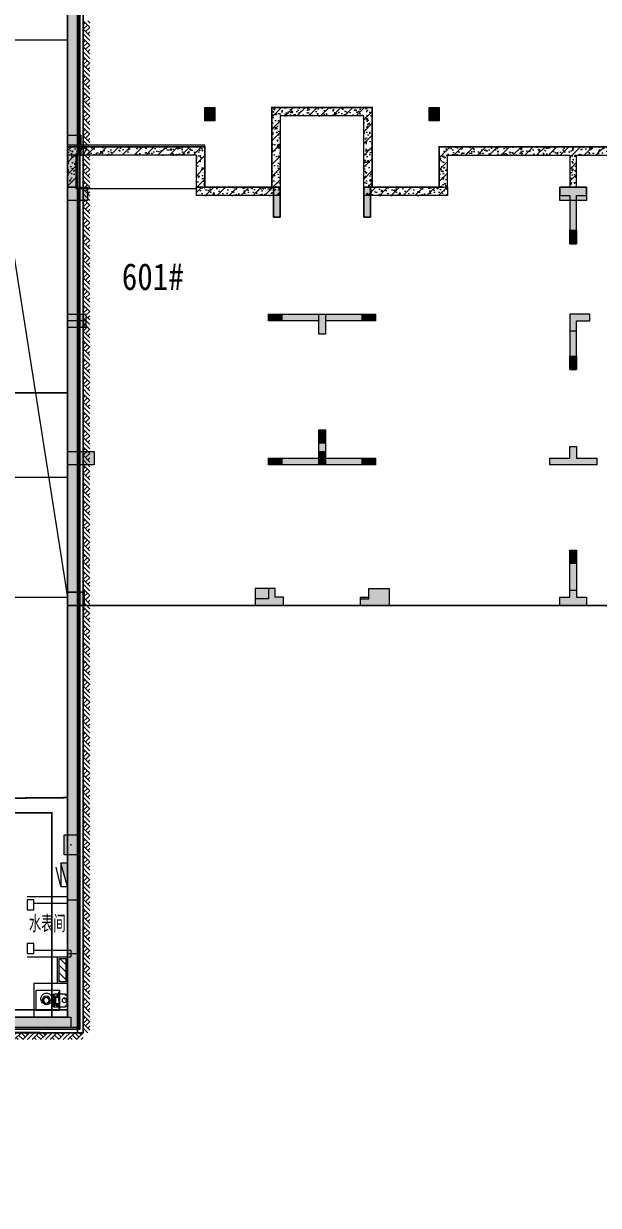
# Model space of a CAD drawing. Extents: x -264757 to 1033689, y 4049843 to 4347093.
# Drawn here: x -27691 to -10533, y 4071283 to 4106591 of the extents above; entities that cross this region are included whole.
import ezdxf

# ---------------------------------------------------------------- set-up
doc = ezdxf.new("R2010")
doc.units = 0
doc.header["$LTSCALE"] = 1000
doc.header["$MEASUREMENT"] = 0
doc.linetypes.add('DASH', pattern=[0.35, 0.25, -0.1])
doc.layers.add('无关图层', color=8, linetype='Continuous', lineweight=0)
doc.layers.add('车位归属楼栋范围线', color=7, linetype='Continuous', true_color=0x19e6c7)
doc.styles.add('AX-001DK-01-PB01-02$0$Standard', font='gbenor.shx', dxfattribs={"bigfont": 'gbcbig.shx'})
doc.styles.add('AX-01DK-PB01$1$AX-001DK-01-PB01-02$0$黑体', font='simhei.ttf')
pattern_1 = [(50, (-26382.83, 4089208.94), (358.63, -31.376), [37.5, -412.5]), (355, (-26382.83, 4089208.94), (-69.376, 376.096), [30, -330]), (100.4514, (-26352.94, 4089206.33), (289.255, 344.72), [31.87, -350.571]), (46.1842, (-26382.83, 4089308.94), (533.62, -82.76), [56.25, -618.75]), (96.6356, (-26338.36, 4089302.05), (467.331, 487.059), [47.805, -525.856]), (351.1842, (-26382.8, 4089308.94), (467.331, 487.06), [45, -495]), (21, (-26332.83, 4089283.94), (298.4535, -201.3094), [37.5, -412.5]), (326, (-26332.83, 4089283.94), (121.658, 362.575), [30, -330]), (71.4514, (-26307.96, 4089267.17), (420.111, 161.265), [31.87, -350.571]), (37.5, (-26382.83, 4089208.94), (6.0799, 166.4469), [0, -326, 0, -335, 0, -331.25]), (7.5, (-26382.83, 4089208.94), (131.5348, 197.2059), [0, -191, 0, -318.5, 0, -126.25]), (327.5, (-26494.33, 4089208.94), (266.9112, -11.2774), [0, -125, 0, -390, 0, -517.5]), (317.5, (-26544.33, 4089208.94), (291.593, 50.0525), [0, -162.5, 0, -259, 0, -367.5]), (45, (-26382.83, 4089208.94), (-176.7767, 176.7767), [])]
pattern_2 = [(50, (-765047.4, 3960926.72), (358.63009, -31.37607), [37.5, -412.5]), (355, (-765047.4, 3960926.72), (-69.37567, 376.09607), [30, -330]), (100.4514, (-765017.5, 3960924.1), (289.25469, 344.71977), [31.8701, -350.57106]), (46.1842, (-765047.4, 3961026.7), (533.62052, -82.7595), [56.25, -618.75]), (96.6356, (-765002.9, 3961019.8), (467.33135, 487.05894), [47.80514, -525.8565]), (351.1842, (-765047.4, 3961026.7), (467.33097, 487.0593), [45, -495]), (21, (-764997.4, 3961001.72), (298.45353, -201.30945), [37.5, -412.5]), (326, (-764997.4, 3961001.72), (121.65767, 362.57502), [30, -330]), (71.4514, (-764972.52, 3960984.94), (420.11131, 161.26525), [31.8701, -350.57106]), (37.5, (-765047.39, 3960926.72), (6.079928, 166.446927), [0, -326, 0, -335, 0, -331.25]), (7.5, (-765047.39, 3960926.72), (131.53477, 197.205856), [0, -191, 0, -318.5, 0, -126.25]), (327.5, (-765158.89, 3960926.72), (266.911218, -11.277436), [0, -125, 0, -390, 0, -517.5]), (317.5, (-765208.9, 3960926.72), (291.593085, 50.05249), [0, -162.5, 0, -259, 0, -367.5]), (45, (-765047.4, 3960926.72), (-176.776695, 176.776695), [])]

# ---------------------------------------------------------------- blocks, each defined once
blk = doc.blocks.new('AX-01DK-PB01$1$$LinePat$素土夯实')
at = {"layer": '无关图层'}
for p, q in [((0, -210), (210, 0)), ((120, -300), (420, 0)), ((420, 0), (608, -188)), ((495, -300), (795, 0)), ((615, 0), (705, -90)), ((210, -210), (300, -300)), ((315, -105), (502, -293)), ((705, -300), (795, -210))]:
    blk.add_line(p, q, dxfattribs=at)
blk = doc.blocks.new('SX-CK-PB001-WNC$1$20211103.13313888')
at = {"layer": '无关图层'}
h = blk.add_hatch(color=256, dxfattribs=at)
h.dxf.hatch_style = 1
h.paths.add_polyline_path([(0, 600), (400, 600), (400, 0), (0, 0)])
blk.add_lwpolyline([(0, 600), (400, 600), (400, 0), (0, 0)], close=True, dxfattribs=at)
blk.add_point((200, 300), dxfattribs=at)
blk = doc.blocks.new('PX-03CK-JSK$0$PX-CKB-P01-JSK$0$$0$水泵')
at = {"layer": '无关图层'}
for p, q in [((-24644, 231352, 0), (-25244, 231352, 0)), ((-25244, 231352, 0), (-25244, 230652, 0)), ((-24950, 231351, 0), (-25204, 231351, 0)), ((-25204, 231351, 0), (-25204, 231330, 0)), ((-24950, 231330, 0), (-25204, 231330, 0)), ((-25148, 231515, 0), (-25148, 231195, 0)), ((-25135, 231525, 0), (-25095, 231525, 0)), ((-25120, 231330, 0), (-25120, 231273, 0)), ((-25120, 231273, 0), (-25070, 231273, 0)), ((-25116, 231543, 0), (-25116, 231511, 0)), ((-25116, 231511, 0), (-25116, 231507, 0)), ((-25108, 231323, 0), (-25067, 231323, 0)), ((-25108, 231284, 0), (-25108, 231323, 0)), ((-25070, 231284, 0), (-25108, 231284, 0)), ((-25103, 231315, 0), (-25103, 231292, 0)), ((-24798, 231565, 0), (-25098, 231565, 0)), ((-25085, 231320, 0), (-25098, 231320, 0)), ((-25098, 231287, 0), (-25084, 231287, 0)), ((-25084, 231323, 0), (-25084, 231284, 0)), ((-25084, 231310, 0), (-25052, 231310, 0)), ((-25084, 231297, 0), (-25052, 231297, 0)), ((-25055, 231310, 0), (-25083, 231310, 0)), ((-25070, 231273, 0), (-25070, 231284, 0)), ((-25067, 231323, 0), (-25067, 231330, 0)), ((-25052, 231328, 0), (-25052, 231239, 0)), ((-24950, 231351, 0), (-24696, 231351, 0)), ((-24950, 231330, 0), (-24696, 231330, 0)), ((-24903, 231492, 0), (-24880, 231492, 0)), ((-24846, 231239, 0), (-24846, 231328, 0)), ((-24846, 231312, 0), (-24807, 231312, 0)), ((-24844, 231299, 0), (-24806, 231299, 0)), ((-24827, 231323, 0), (-24827, 231330, 0)), ((-24785, 231323, 0), (-24827, 231323, 0)), ((-24824, 231284, 0), (-24785, 231284, 0)), ((-24824, 231273, 0), (-24824, 231284, 0)), ((-24773, 231273, 0), (-24824, 231273, 0)), ((-24807, 231322, 0), (-24807, 231284, 0)), ((-24793, 231319, 0), (-24807, 231319, 0)), ((-24807, 231289, 0), (-24793, 231289, 0)), ((-24804, 231524, 0), (-24764, 231524, 0)), ((-24788, 231294, 0), (-24788, 231314, 0)), ((-24785, 231542, 0), (-24785, 231510, 0)), ((-24785, 231510, 0), (-24785, 231506, 0)), ((-24785, 231284, 0), (-24785, 231323, 0)), ((-24773, 231324, 0), (-24773, 231332, 0)), ((-24773, 231330, 0), (-24773, 231273, 0)), ((-24748, 231195, 0), (-24748, 231515, 0)), ((-24696, 231351, 0), (-24696, 231330, 0)), ((-24644, 230652, 0), (-24644, 231352, 0)), ((-25136, 231186, 0), (-25096, 231186, 0)), ((-25106, 231185, 0), (-25129, 231185, 0)), ((-25117, 231204, 0), (-25117, 231172, 0)), ((-25117, 231172, 0), (-25117, 231168, 0)), ((-25098, 231145, 0), (-24798, 231145, 0)), ((-25077, 231185, 0), (-25077, 231238, 0)), ((-25077, 231215, 0), (-24815, 231215, 0)), ((-25077, 231208, 0), (-24815, 231208, 0)), ((-25077, 231185, 0), (-24815, 231185, 0)), ((-25076, 231238, 0), (-24815, 231238, 0)), ((-24815, 231185, 0), (-24815, 231238, 0)), ((-24781, 231136, 0), (-24805, 231136, 0)), ((-24804, 231186, 0), (-24764, 231186, 0)), ((-24785, 231205, 0), (-24785, 231173, 0)), ((-24785, 231173, 0), (-24785, 231169, 0)), ((-25244, 230652, 0), (-24644, 230652, 0))]:
    blk.add_line(p, q, dxfattribs=at)
for centre, radius in [((-25117, 231525, 0), 8.75), ((-24944, 231492, 0), 65), ((-24891, 231492, 0), 7.88), ((-24785, 231524, 0), 8.75), ((-25117, 231186, 0), 8.75), ((-24945, 230955, 0), 122), ((-24945, 230955, 0), 80.5), ((-24785, 231186, 0), 8.75)]:
    blk.add_circle(centre, radius, dxfattribs=at)
for centre, radius, start, end in [((-25098, 231515, 0), 50, 90.0002, 180.0002), ((-25098, 231315, 0), 5.18, 90.0002, 180.0002), ((-25098, 231292, 0), 5.18, 180.0002, 270.0002), ((-24798, 231515, 0), 50, 0.0002, 90.0002), ((-24793, 231314, 0), 5.18, 0.0002, 90.0002), ((-24793, 231294, 0), 5.18, 270.0002, 0.0002), ((-25098, 231195, 0), 50, 180.0002, 270.0002), ((-24899, 230961, 0), 169, 185.2838, 71.5275), ((-25165, 231098, 0), 142, 319.6544, 36.6268), ((-24826, 231152, 0), 34.6, 117.9765, 237.6187), ((-24798, 231195, 0), 50, 270.0002, 0.0002)]:
    blk.add_arc(centre, radius, start, end, dxfattribs=at)
blk = doc.blocks.new('PX-03CK-XHS$1$$TWTSYS$00000508')
at = {"layer": '无关图层'}
for p, q in [((-0.5, 0.5), (0.324, 1.224)), ((-0.5, 0.5), (-0.5, -0.5)), ((-0.5, -0.5), (0.5, 0.5)), ((0.5, 0.5), (-0.5, 0.5)), ((0.5, -0.5), (0.5, 0.5)), ((-0.5, -0.5), (0.5, -0.5))]:
    blk.add_line(p, q, dxfattribs=at)
blk.add_solid([(0.5, -0.5), (0.5, 0.5), (-0.5, -0.5)], dxfattribs=at)

msp = doc.modelspace()

# ---------------------------------------------------------------- hatches: boundary and pattern name
at = {"layer": '无关图层'}
h = msp.add_hatch(dxfattribs=at)
h.set_pattern_fill('钢筋混凝土', color=256, scale=100)
h.set_pattern_definition([(45, (-4e-05, 0.0001), (-176.776695, 176.776695), []), (50, (-4e-05, 0.0001), (717.26018, -62.752135), [75, -825]), (355, (-4e-05, 0.0001), (-138.75133, 752.19213), [60, -660]), (100.4514, (59.8, -5.2), (578.50938, 689.43954), [63.74019, -701.14211]), (46.1842, (-4e-05, 200), (1067.24105, -165.51901), [112.5, -1237.5]), (96.6356, (88.9, 186.2), (934.6627, 974.11787), [95.6103, -1051.713]), (351.1842, (-4e-05, 200), (934.66195, 974.1186), [90, -990]), (21, (100, 150), (596.90705, -402.61889), [75, -825]), (326, (100, 150), (243.31533, 725.15005), [60, -660]), (71.4514, (149.74, 116.45), (840.22263, 322.5305), [63.74019, -701.14211]), (37.5, (-4e-05, 0.0001), (12.159855, 332.893854), [0, -652, 0, -670, 0, -662.5]), (7.5, (-4e-05, 0.0001), (263.069537, 394.411712), [0, -382, 0, -637, 0, -252.5]), (327.5, (-223, 0.0001), (533.822436, -22.554872), [0, -250, 0, -780, 0, -1035]), (317.5, (-323, 0.0001), (583.18617, 100.10498), [0, -325, 0, -518, 0, -735])])
h.paths.add_polyline_path([(-26384.6, 4123708), (-26084.6, 4123708), (-26084.6, 4102658.9), (-26384.6, 4102658.9)])
for points in [[(-26083.2, 4080408), (-26083.2, 4123807.6), (-26383.2, 4123807.6), (-26383.2, 4080408)], [(-22282.5, 4104088.9), (-21982.5, 4104088.9), (-21982.5, 4103688.9), (-22282.5, 4103688.9)], [(-15582.5, 4104088.9), (-15282.5, 4104088.9), (-15282.5, 4103688.9), (-15582.5, 4103688.9)], [(-25782.7, 4101308.9), (-26382.7, 4101308.9), (-26382.7, 4101708.9), (-25782.7, 4101708.9)], [(-20232.9, 4101708.9), (-20032.9, 4101708.9), (-20032.9, 4100808.9), (-20232.9, 4100808.9)], [(-17532.7, 4101708.9), (-17332.7, 4101708.9), (-17332.7, 4100808.9), (-17532.7, 4100808.9)], [(-11682.7, 4101708.9), (-10882.7, 4101708.9), (-10882.7, 4101308.9), (-11682.7, 4101308.9)], [(-11382.5, 4100008.9), (-11182.5, 4100008.9), (-11182.5, 4100408.9), (-11382.5, 4100408.9)], [(-11182.5, 4100408.9), (-11382.5, 4100408.9), (-11382.5, 4100008.9), (-11182.5, 4100008.9)], [(-11382.5, 4100408.9), (-11182.5, 4100408.9), (-11182.5, 4100008.9), (-11382.5, 4100008.9)], [(-11382.5, 4100008.9), (-11382.5, 4100408.9), (-11182.5, 4100408.9), (-11182.5, 4100008.9)], [(-25833.1, 4097508.9), (-26383, 4097508.9), (-26383, 4097908.9), (-25833.1, 4097908.9)], [(-19982.3, 4097708.9), (-20382.3, 4097708.9), (-20382.3, 4097908.9), (-19982.3, 4097908.9)], [(-19982.3, 4097708.9), (-20382.3, 4097708.9), (-20382.3, 4097908.9), (-19982.3, 4097908.9)], [(-18882.5, 4097308.9), (-18882.5, 4097908.9), (-18682.5, 4097908.9), (-18682.5, 4097308.9)], [(-17582.3, 4097908.9), (-17182.3, 4097908.9), (-17182.3, 4097708.9), (-17582.3, 4097708.9)], [(-17582.3, 4097908.9), (-17182.3, 4097908.9), (-17182.3, 4097708.9), (-17582.3, 4097708.9)], [(-10782.5, 4097908.9), (-11382.5, 4097908.9), (-11382.5, 4097408.9), (-11182.5, 4097408.9), (-11182.5, 4097708.9), (-10782.5, 4097708.9)], [(-11182.5, 4096258.9), (-11382.5, 4096258.9), (-11382.5, 4096658.9), (-11182.5, 4096658.9)], [(-18882.5, 4094058.9), (-18882.5, 4094458.9), (-18682.5, 4094458.9), (-18682.5, 4094058.9)], [(-11182.5, 4093608.9), (-10582.5, 4093608.9), (-10582.5, 4093408.9), (-11982.5, 4093408.9), (-11982.5, 4093608.9), (-11382.5, 4093608.9), (-11382.5, 4093958.9), (-11182.5, 4093958.9)], [(-26382.7, 4093808.9), (-25582.5, 4093808.9), (-25582.5, 4093408.9), (-26382.7, 4093408.9)], [(-19982.5, 4093408.9), (-20382.5, 4093408.9), (-20382.5, 4093608.9), (-19982.5, 4093608.9)], [(-18882.5, 4093808.9), (-18682.5, 4093808.9), (-18682.5, 4093408.9), (-18882.5, 4093408.9)], [(-17582.5, 4093608.9), (-17182.5, 4093608.9), (-17182.5, 4093408.9), (-17582.5, 4093408.9)], [(-11382.5, 4090858.9), (-11182.5, 4090858.9), (-11182.5, 4090458.9), (-11382.5, 4090458.9)], [(-11382.5, 4090458.9), (-11382.5, 4090858.9), (-11182.5, 4090858.9), (-11182.5, 4090458.9)], [(-19932.1, 4089208.9), (-19932.1, 4089458.9), (-20182.1, 4089458.9), (-20182.1, 4089708.9), (-20382.1, 4089708.9), (-20782.1, 4089708.9), (-20782.1, 4089208.9), (-20382.1, 4089208.9)], [(-17632.5, 4089208.9), (-17632.5, 4089458.9), (-17382.5, 4089458.9), (-17382.5, 4089708.9), (-17182.5, 4089708.9), (-16782.5, 4089708.9), (-16782.5, 4089208.9), (-17182.5, 4089208.9)], [(-25882.8, 4089208.9), (-26382.8, 4089208.9), (-26382.8, 4089608.9), (-25882.8, 4089608.9)], [(-25882.8, 4089208.9), (-26382.8, 4089208.9), (-26382.8, 4089608.9), (-25882.8, 4089608.9)], [(-11382.5, 4089458.9), (-11382.5, 4089658.9), (-11182.5, 4089658.9), (-11182.5, 4089458.9), (-10882.5, 4089458.9), (-10882.5, 4089208.9), (-11682.5, 4089208.9), (-11682.5, 4089458.9)], [(-26083.2, 4078808), (-26083.2, 4080408), (-26383.2, 4080408), (-26383.2, 4078808)], [(-26383.2, 4076909.1), (-26083.2, 4076609.1), (-26083.2, 4078808), (-26383.2, 4078808)], [(-47773.1, 4076909.2), (-47473.1, 4076609.2), (-26283.2, 4076609.1), (-26283.2, 4076909.1)]]:
    msp.add_hatch(color=256, dxfattribs=at).paths.add_polyline_path(points)
h = msp.add_hatch(dxfattribs=at)
h.set_pattern_fill('ARMORED', color=256, scale=50, style=0)
h.set_pattern_definition(pattern_1)
h.paths.add_polyline_path([(-20282.7, 4101708.9), (-20282.9, 4104088.9), (-17282.7, 4104088.9), (-17282.7, 4101708.9), (-17532.7, 4101708.9), (-17532.9, 4103838.9), (-20032.7, 4103838.9), (-20032.7, 4101708.9)])
h = msp.add_hatch(dxfattribs=at)
h.set_pattern_fill('ARMORED', color=256, scale=50, style=0)
h.set_pattern_definition(pattern_2)
h.paths.add_polyline_path([(-26382.7, 4101708.9), (-26382.7, 4102908.9), (-22282.5, 4102908.9), (-22282.5, 4101708.9), (-22532.5, 4101708.9), (-22532.5, 4102658.9), (-26132.5, 4102658.9), (-26132.5, 4101708.9)])
h = msp.add_hatch(dxfattribs=at)
h.set_pattern_fill('ARMORED', color=256, scale=50, style=0)
h.set_pattern_definition(pattern_2)
h.paths.add_polyline_path([(-15282.5, 4101708.9), (-15032.5, 4101708.9), (-15032.5, 4102658.9), (-11382.5, 4102658.9), (-11382.5, 4101708.9), (-11182.5, 4101708.9), (-11182.5, 4102658.9), (-7532.5, 4102658.9), (-7532.5, 4101708.9), (-7282.5, 4101708.9), (-7282.5, 4102908.9), (-15282.5, 4102908.9)])
h = msp.add_hatch(dxfattribs=at)
h.set_pattern_fill('ARMORED', color=256, scale=100)
h.set_pattern_definition([(50, (-1095819.08, 3705721.45), (358.63009, -31.37607), [37.5, -412.5]), (355, (-1095819.1, 3705721.45), (-69.37567, 376.09607), [30, -330]), (100.4514, (-1095789.2, 3705718.83), (289.25469, 344.71977), [31.8701, -350.57106]), (46.1842, (-1095819.1, 3705821.45), (533.62052, -82.7595), [56.25, -618.75]), (96.6356, (-1095774.6, 3705814.55), (467.33135, 487.05894), [47.80514, -525.8565]), (351.1842, (-1095819.1, 3705821.45), (467.33097, 487.0593), [45, -495]), (21, (-1095769.08, 3705796.45), (298.453526, -201.309445), [37.5, -412.5]), (326, (-1095769.1, 3705796.45), (121.65767, 362.57502), [30, -330]), (71.4514, (-1095744.2, 3705779.67), (420.11131, 161.26525), [31.8701, -350.57106]), (37.5, (-1095819.08, 3705721.45), (6.079928, 166.446927), [0, -326, 0, -335, 0, -331.25]), (7.5, (-1095819.08, 3705721.45), (131.53477, 197.205856), [0, -191, 0, -318.5, 0, -126.25]), (327.5, (-1095930.58, 3705721.45), (266.911218, -11.277436), [0, -125, 0, -390, 0, -517.5]), (317.5, (-1095980.58, 3705721.45), (291.593085, 50.05249), [0, -162.5, 0, -259, 0, -367.5]), (45, (-1095819.08, 3705721.45), (-176.776695, 176.776695), [])])
h.paths.add_polyline_path([(-26382.7, 4101708.9), (-26082.7, 4101708.9), (-26082.7, 4089208.9), (-26382.7, 4089208.9)])
h = msp.add_hatch(color=256, dxfattribs=at)
h.dxf.hatch_style = 1
h.paths.add_polyline_path([(-25782.7, 4101308.9), (-26382.7, 4101308.9), (-26382.7, 4101708.9), (-25782.7, 4101708.9)])
h = msp.add_hatch(dxfattribs=at)
h.set_pattern_fill('ARMORED', color=256, scale=50, style=0)
h.set_pattern_definition(pattern_1)
h.paths.add_polyline_path([(-22532.5, 4101708.9), (-20032.9, 4101708.9), (-20032.9, 4101458.9), (-22532.5, 4101458.9)])
h = msp.add_hatch(color=256, dxfattribs=at)
h.dxf.hatch_style = 1
h.paths.add_polyline_path([(-20232.9, 4101708.9), (-20232.9, 4101458.9), (-20232.9, 4100808.9), (-20032.9, 4100808.9), (-20032.9, 4101708.9)])
h = msp.add_hatch(dxfattribs=at)
h.set_pattern_fill('ARMORED', color=256, scale=50, style=0)
h.set_pattern_definition([(50, (-20833.2, 4089208.94), (358.63, -31.376), [37.5, -412.5]), (355, (-20833.2, 4089208.94), (-69.376, 376.096), [30, -330]), (100.4514, (-20803.3, 4089206.33), (289.255, 344.72), [31.87, -350.571]), (46.1842, (-20833.2, 4089308.94), (533.62, -82.76), [56.25, -618.75]), (96.6356, (-20788.7, 4089302.04), (467.331, 487.059), [47.805, -525.856]), (351.184, (-20833.2, 4089308.94), (467.33, 487.06), [45, -495]), (21, (-20783.2, 4089283.94), (298.4535, -201.3094), [37.5, -412.5]), (326, (-20783.2, 4089283.94), (121.658, 362.575), [30, -330]), (71.4514, (-20758.32, 4089267.17), (420.111, 161.265), [31.87, -350.571]), (37.5, (-20833.2, 4089208.94), (6.0799, 166.4469), [0, -326, 0, -335, 0, -331.25]), (7.5, (-20833.2, 4089208.94), (131.5348, 197.2059), [0, -191, 0, -318.5, 0, -126.25]), (327.5, (-20944.7, 4089208.94), (266.9112, -11.2774), [0, -125, 0, -390, 0, -517.5]), (317.5, (-20994.7, 4089208.94), (291.593, 50.0525), [0, -162.5, 0, -259, 0, -367.5]), (45, (-20833.2, 4089208.94), (-176.7767, 176.7767), [])])
h.paths.add_polyline_path([(-17532.7, 4101708.9), (-15033.2, 4101708.9), (-15033.2, 4101458.9), (-17532.7, 4101458.9)])
h = msp.add_hatch(color=256, dxfattribs=at)
h.dxf.hatch_style = 1
h.paths.add_polyline_path([(-17532.7, 4101708.9), (-17532.7, 4101458.9), (-17532.7, 4100808.9), (-17332.7, 4100808.9), (-17332.7, 4101708.9)])
h = msp.add_hatch(color=256, dxfattribs=at)
h.dxf.hatch_style = 1
h.paths.add_polyline_path([(-11382.7, 4100008.9), (-11182.7, 4100008.9), (-11182.7, 4101458.9), (-10882.7, 4101458.9), (-10882.7, 4101708.9), (-11682.7, 4101708.9), (-11682.7, 4101458.9), (-11382.7, 4101458.9)])
h = msp.add_hatch(color=256, dxfattribs=at)
h.dxf.hatch_style = 1
h.paths.add_polyline_path([(-25833, 4097908.9), (-25833, 4097708.9), (-26132.7, 4097708.9), (-26132.4, 4097708.9), (-26382.4, 4097708.9), (-26382.7, 4097908.9)])
h = msp.add_hatch(color=256, dxfattribs=at)
h.dxf.hatch_style = 1
h.paths.add_polyline_path([(-18682.5, 4097708.9), (-18682.5, 4097308.9), (-18882.5, 4097308.9), (-18882.5, 4097708.9), (-20382.5, 4097708.9), (-20382.5, 4097908.9), (-20032.5, 4097908.9), (-20032.5, 4097908.9), (-17532.5, 4097908.9), (-17532.5, 4097908.9), (-17182.5, 4097908.9), (-17182.5, 4097708.9)])
h = msp.add_hatch(color=256, dxfattribs=at)
h.dxf.hatch_style = 1
h.paths.add_polyline_path([(-11382.5, 4096258.9), (-11182.5, 4096258.9), (-11182.3, 4097708.9), (-10782.3, 4097708.9), (-10782.3, 4097908.9), (-11382.5, 4097908.9)])
h = msp.add_hatch(color=256, dxfattribs=at)
h.dxf.hatch_style = 1
h.paths.add_polyline_path([(-20382.5, 4093608.9), (-18882.5, 4093608.9), (-18882.5, 4094458.9), (-18682.5, 4094458.9), (-18682.5, 4093608.9), (-17182.5, 4093608.9), (-17182.5, 4093408.9), (-20382.5, 4093408.9)])
h = msp.add_hatch(color=256, dxfattribs=at)
h.dxf.hatch_style = 1
h.paths.add_polyline_path([(-11982.5, 4093608.9), (-11382.5, 4093608.9), (-11382.5, 4093958.9), (-11182.5, 4093958.9), (-11182.5, 4093608.9), (-10582.5, 4093608.9), (-10582.5, 4093408.9), (-11982.5, 4093408.9)])
h = msp.add_hatch(color=256, dxfattribs=at)
h.dxf.hatch_style = 1
h.paths.add_polyline_path([(-26382.7, 4093808.9), (-26132.7, 4093808.9), (-25582.5, 4093808.9), (-25582.5, 4093408.9), (-26382.7, 4093408.9)])
h = msp.add_hatch(color=256, dxfattribs=at)
h.dxf.hatch_style = 1
h.paths.add_polyline_path([(-11682.5, 4089458.9), (-11382.5, 4089458.9), (-11382.5, 4090858.9), (-11182.5, 4090858.9), (-11182.5, 4089458.9), (-10882.5, 4089458.9), (-10882.5, 4089208.9), (-11682.5, 4089208.9)])
h = msp.add_hatch(color=256, dxfattribs=at)
h.dxf.hatch_style = 1
h.paths.add_polyline_path([(-19932.1, 4089208.9), (-19932.1, 4089458.9), (-20182.1, 4089458.9), (-20182.1, 4089708.9), (-20382.1, 4089708.9), (-20382.1, 4089408.9), (-20782.1, 4089408.9), (-20782.1, 4089208.9), (-20382.1, 4089208.9)])
h = msp.add_hatch(color=256, dxfattribs=at)
h.dxf.hatch_style = 1
h.paths.add_polyline_path([(-17632.5, 4089208.9), (-17632.5, 4089408.9), (-17382.5, 4089408.9), (-17382.5, 4089708.9), (-17182.5, 4089708.9), (-16782.5, 4089708.9), (-16782.5, 4089208.9), (-17182.5, 4089208.9)])
h = msp.add_hatch(color=256, dxfattribs=at)
h.dxf.hatch_style = 1
h.paths.add_polyline_path([(-26132.4, 4089608.9), (-26382.6, 4089608.9), (-26382.8, 4089208.9), (-25882.8, 4089208.9), (-25882.8, 4089608.9), (-26132.7, 4089608.9)])
h = msp.add_hatch(dxfattribs=at)
h.set_pattern_fill('钢筋混凝土', color=256, scale=100)
h.set_pattern_definition([(45, (56738.1, 4676018.46), (-176.7767, 176.7767), []), (50, (56738.1, 4676018.46), (717.2602, -62.75213), [75, -825]), (355, (56738.1, 4676018.46), (-138.7513, 752.1921), [60, -660]), (100.4514, (56797.9, 4676013.2), (578.5094, 689.43954), [63.7402, -701.1421]), (46.1842, (56738.1, 4676218.46), (1067.241, -165.519), [112.5, -1237.5]), (96.6356, (56827, 4676204.7), (934.6627, 974.1179), [95.6103, -1051.713]), (351.1842, (56738.1, 4676218.5), (934.662, 974.1186), [90, -990]), (21, (56838.1, 4676168.46), (596.90705, -402.6189), [75, -825]), (326, (56838.1, 4676168.46), (243.3153, 725.15005), [60, -660]), (71.4514, (56887.85, 4676134.9), (840.2226, 322.5305), [63.7402, -701.1421]), (37.5, (56738.1, 4676018.46), (12.15986, 332.89385), [0, -652, 0, -670, 0, -662.5]), (7.5, (56738.1, 4676018.46), (263.06954, 394.41171), [0, -382, 0, -637, 0, -252.5]), (327.5, (56515.1, 4676018.46), (533.82244, -22.55487), [0, -250, 0, -780, 0, -1035]), (317.5, (56415.1, 4676018.46), (583.18617, 100.105), [0, -325, 0, -518, 0, -735])])
h.paths.add_polyline_path([(-56073.1, 4071608), (-56073.1, 4071308), (-47474.6, 4071308), (-47474.6, 4076608), (-26084.6, 4076608), (-26084.6, 4089210.4), (-26384.6, 4089210.4), (-26384.6, 4076908), (-47774.6, 4076908), (-47774.6, 4071608)])
h = msp.add_hatch(dxfattribs=at)
h.set_pattern_fill('ANSI31', color=256, scale=100, angle=450)
h.set_pattern_definition([(135, (4046112.1, 4124506.66), (-112.2532015, -112.2532015), [])])
h.paths.add_polyline_path([(-26433.2, 4078658), (-26433.2, 4077958), (-26633.1, 4077958), (-26633.1, 4078658)])

# ---------------------------------------------------------------- linework, layer by layer
for p, q in [((-26033.6, 4076559.1), (-26035, 4124058)), ((-26025, 4124068), (-26023.6, 4076549.2)), ((-26015, 4124078), (-26013.6, 4076539.2)), ((-25913.6, 4076439.2), (-25915, 4124178)), ((-25915, 4124178), (-25913.6, 4076439.2)), ((-26383.2, 4080408), (-26383.2, 4123807.6)), ((-26083.2, 4080408), (-26083.2, 4123807.6)), ((-29561.7, 4109709.9), (-26384.6, 4089442.9)), ((-26383.3, 4109709.8), (-26383.2, 4105613.4)), ((-32132.4, 4106109.9), (-26383.2, 4106109.9)), ((-26383.2, 4105613.4), (-26384.6, 4089442.9)), ((-26383.2, 4105613.4), (-26383.2, 4105613.4)), ((-32132.4, 4093042.9), (-26383.2, 4093042.9)), ((-26384.6, 4089442.9), (-32132.2, 4089442.9)), ((-27582.9, 4080508), (-26383.2, 4080508)), ((-27582.9, 4080408), (-27582.9, 4080108)), ((-27382.9, 4080408), (-27582.9, 4080408)), ((-27382.9, 4080108), (-27382.9, 4080408)), ((-27382.9, 4080308), (-26383.2, 4080308)), ((-26383.2, 4078808), (-26383.2, 4080408)), ((-26383.2, 4080408), (-26083.2, 4080408)), ((-26083.2, 4078808), (-26083.2, 4080408)), ((-27582.9, 4080108), (-27382.9, 4080108)), ((-27382.9, 4079108), (-27582.9, 4079108)), ((-27582.9, 4079108), (-27582.9, 4078808)), ((-27382.9, 4078808), (-27382.9, 4079108)), ((-27582.9, 4078808), (-27382.9, 4078808)), ((-27382.9, 4078908), (-26284.6, 4078908)), ((-26383.2, 4076909.1), (-26383.2, 4078808)), ((-26383.2, 4078808), (-26083.2, 4078808)), ((-26284.6, 4078908), (-26284.6, 4078708)), ((-26083.2, 4076609.1), (-26083.2, 4078808)), ((-27582.9, 4078708), (-26284.6, 4078708)), ((-47773.1, 4076909.2), (-26283.2, 4076909.1)), ((-26283.2, 4076909.1), (-26283.2, 4076609.1)), ((-47473.1, 4076609.2), (-26283.2, 4076609.1)), ((-47423.4, 4076558), (-26033.6, 4076559.1)), ((-26023.6, 4076549.2), (-47413.4, 4076548)), ((-26013.6, 4076539.2), (-47403.4, 4076538)), ((-47303.4, 4076438), (-25913.6, 4076439.2)), ((-25913.6, 4076439.2), (-47303.4, 4076438))]:
    msp.add_line(p, q, dxfattribs=at)
for points in [[(-26384.6, 4123708), (-26084.6, 4123708), (-26084.6, 4102658.9), (-26384.6, 4102658.9)], [(-22282.5, 4104088.9), (-21982.5, 4104088.9), (-21982.5, 4103688.9), (-22282.5, 4103688.9)], [(-20282.7, 4101708.9), (-20282.9, 4104088.9), (-17282.7, 4104088.9), (-17282.7, 4101708.9), (-17532.7, 4101708.9), (-17532.9, 4103838.9), (-20032.7, 4103838.9), (-20032.7, 4101708.9)], [(-15582.5, 4104088.9), (-15282.5, 4104088.9), (-15282.5, 4103688.9), (-15582.5, 4103688.9)], [(-26382.7, 4101708.9), (-26382.7, 4102908.9), (-22282.5, 4102908.9), (-22282.5, 4101708.9), (-22532.5, 4101708.9), (-22532.5, 4102658.9), (-26132.5, 4102658.9), (-26132.5, 4101708.9)], [(-15282.5, 4101708.9), (-15032.5, 4101708.9), (-15032.5, 4102658.9), (-11382.5, 4102658.9), (-11382.5, 4101708.9), (-11182.5, 4101708.9), (-11182.5, 4102658.9), (-7532.5, 4102658.9), (-7532.5, 4101708.9), (-7282.5, 4101708.9), (-7282.5, 4102908.9), (-15282.5, 4102908.9)], [(-22533.8, 4101660.4), (-22533.8, 4102660.4), (-26133.4, 4102660.4), (-26133.4, 4101660.4)], [(-26382.7, 4101708.9), (-26082.7, 4101708.9), (-26082.7, 4089208.9), (-26382.7, 4089208.9)], [(-25782.7, 4101308.9), (-26382.7, 4101308.9), (-26382.7, 4101708.9), (-25782.7, 4101708.9)], [(-25782.7, 4101308.9), (-26382.7, 4101308.9), (-26382.7, 4101708.9), (-25782.7, 4101708.9)], [(-22532.5, 4101708.9), (-20032.9, 4101708.9), (-20032.9, 4101458.9), (-22532.5, 4101458.9)], [(-20232.9, 4101708.9), (-20232.9, 4101458.9), (-20232.9, 4101458.9), (-20232.9, 4100808.9), (-20032.9, 4100808.9), (-20032.9, 4101708.9)], [(-20232.9, 4101708.9), (-20032.9, 4101708.9), (-20032.9, 4100808.9), (-20232.9, 4100808.9)], [(-17532.7, 4101708.9), (-15033.2, 4101708.9), (-15033.2, 4101458.9), (-17532.7, 4101458.9)], [(-17532.7, 4101708.9), (-17532.7, 4101458.9), (-17532.7, 4101458.9), (-17532.7, 4100808.9), (-17332.7, 4100808.9), (-17332.7, 4101708.9)], [(-17532.7, 4101708.9), (-17332.7, 4101708.9), (-17332.7, 4100808.9), (-17532.7, 4100808.9)], [(-11682.7, 4101708.9), (-10882.7, 4101708.9), (-10882.7, 4101308.9), (-11682.7, 4101308.9)], [(-11382.5, 4100008.9), (-11182.5, 4100008.9), (-11182.5, 4100408.9), (-11382.5, 4100408.9)], [(-11182.5, 4100408.9), (-11382.5, 4100408.9), (-11382.5, 4100008.9), (-11182.5, 4100008.9)], [(-11382.5, 4100408.9), (-11182.5, 4100408.9), (-11182.5, 4100008.9), (-11382.5, 4100008.9)], [(-11382.5, 4100008.9), (-11382.5, 4100408.9), (-11182.5, 4100408.9), (-11182.5, 4100008.9)], [(-25833.1, 4097508.9), (-26383, 4097508.9), (-26383, 4097908.9), (-25833.1, 4097908.9)], [(-20032.5, 4097908.9), (-20032.5, 4097908.9), (-17532.5, 4097908.9), (-17532.5, 4097908.9), (-17182.5, 4097908.9), (-17182.5, 4097708.9), (-18682.5, 4097708.9), (-18682.5, 4097308.9), (-18882.5, 4097308.9), (-18882.5, 4097708.9), (-20382.5, 4097708.9), (-20382.5, 4097908.9)], [(-19982.3, 4097708.9), (-20382.3, 4097708.9), (-20382.3, 4097908.9), (-19982.3, 4097908.9)], [(-19982.3, 4097708.9), (-20382.3, 4097708.9), (-20382.3, 4097908.9), (-19982.3, 4097908.9)], [(-18882.5, 4097308.9), (-18882.5, 4097908.9), (-18682.5, 4097908.9), (-18682.5, 4097308.9)], [(-17582.3, 4097908.9), (-17182.3, 4097908.9), (-17182.3, 4097708.9), (-17582.3, 4097708.9)], [(-17582.3, 4097908.9), (-17182.3, 4097908.9), (-17182.3, 4097708.9), (-17582.3, 4097708.9)], [(-11382.5, 4096258.9), (-11182.5, 4096258.9), (-11182.3, 4097708.9), (-10782.3, 4097708.9), (-10782.3, 4097908.9), (-10782.3, 4097908.9), (-11382.5, 4097908.9)], [(-10782.5, 4097908.9), (-11382.5, 4097908.9), (-11382.5, 4097408.9), (-11182.5, 4097408.9), (-11182.5, 4097708.9), (-10782.5, 4097708.9)], [(-11182.5, 4096258.9), (-11382.5, 4096258.9), (-11382.5, 4096658.9), (-11182.5, 4096658.9)], [(-20382.5, 4093608.9), (-18882.5, 4093608.9), (-18882.5, 4094458.9), (-18682.5, 4094458.9), (-18682.5, 4093608.9), (-17182.5, 4093608.9), (-17182.5, 4093408.9), (-20382.5, 4093408.9)], [(-18882.5, 4094058.9), (-18882.5, 4094458.9), (-18682.5, 4094458.9), (-18682.5, 4094058.9)], [(-11982.5, 4093608.9), (-11382.5, 4093608.9), (-11382.5, 4093958.9), (-11182.5, 4093958.9), (-11182.5, 4093608.9), (-10582.5, 4093608.9), (-10582.5, 4093408.9), (-11982.5, 4093408.9)], [(-11182.5, 4093608.9), (-10582.5, 4093608.9), (-10582.5, 4093408.9), (-11982.5, 4093408.9), (-11982.5, 4093608.9), (-11382.5, 4093608.9), (-11382.5, 4093958.9), (-11182.5, 4093958.9)], [(-26382.7, 4093808.9), (-26132.7, 4093808.9), (-26132.7, 4093808.9), (-25582.5, 4093808.9), (-25582.5, 4093408.9), (-26382.7, 4093408.9)], [(-26382.7, 4093808.9), (-25582.5, 4093808.9), (-25582.5, 4093408.9), (-26382.7, 4093408.9)], [(-19982.5, 4093408.9), (-20382.5, 4093408.9), (-20382.5, 4093608.9), (-19982.5, 4093608.9)], [(-18882.5, 4093808.9), (-18682.5, 4093808.9), (-18682.5, 4093408.9), (-18882.5, 4093408.9)], [(-17582.5, 4093608.9), (-17182.5, 4093608.9), (-17182.5, 4093408.9), (-17582.5, 4093408.9)], [(-11682.5, 4089458.9), (-11382.5, 4089458.9), (-11382.5, 4090858.9), (-11182.5, 4090858.9), (-11182.5, 4089458.9), (-10882.5, 4089458.9), (-10882.5, 4089208.9), (-11682.5, 4089208.9)], [(-11382.5, 4090858.9), (-11182.5, 4090858.9), (-11182.5, 4090458.9), (-11382.5, 4090458.9)], [(-11382.5, 4090458.9), (-11382.5, 4090858.9), (-11182.5, 4090858.9), (-11182.5, 4090458.9)], [(-19932.1, 4089208.9), (-19932.1, 4089458.9), (-20182.1, 4089458.9), (-20182.1, 4089708.9), (-20382.1, 4089708.9), (-20382.1, 4089408.9), (-20782.1, 4089408.9), (-20782.1, 4089208.9), (-20382.1, 4089208.9)], [(-19932.1, 4089208.9), (-19932.1, 4089458.9), (-20182.1, 4089458.9), (-20182.1, 4089708.9), (-20382.1, 4089708.9), (-20382.1, 4089708.9), (-20782.1, 4089708.9), (-20782.1, 4089208.9), (-20382.1, 4089208.9)], [(-17632.5, 4089208.9), (-17632.5, 4089408.9), (-17382.5, 4089408.9), (-17382.5, 4089708.9), (-17182.5, 4089708.9), (-17182.5, 4089708.9), (-16782.5, 4089708.9), (-16782.5, 4089208.9), (-17182.5, 4089208.9)], [(-17632.5, 4089208.9), (-17632.5, 4089458.9), (-17382.5, 4089458.9), (-17382.5, 4089708.9), (-17182.5, 4089708.9), (-17182.5, 4089708.9), (-16782.5, 4089708.9), (-16782.5, 4089208.9), (-17182.5, 4089208.9)], [(-25882.8, 4089208.9), (-25882.8, 4089608.9), (-26132.7, 4089608.9), (-26132.4, 4089608.9), (-26382.6, 4089608.9), (-26382.8, 4089208.9)], [(-25882.8, 4089208.9), (-26382.8, 4089208.9), (-26382.8, 4089608.9), (-25882.8, 4089608.9)], [(-25882.8, 4089208.9), (-26382.8, 4089208.9), (-26382.8, 4089608.9), (-25882.8, 4089608.9)], [(-11382.5, 4089458.9), (-11382.5, 4089658.9), (-11182.5, 4089658.9), (-11182.5, 4089458.9), (-10882.5, 4089458.9), (-10882.5, 4089208.9), (-11682.5, 4089208.9), (-11682.5, 4089458.9)], [(-26383.2, 4078708), (-26383.2, 4077908), (-26683.1, 4077908), (-26683.1, 4078708)], [(-26433.2, 4078658), (-26433.2, 4077958), (-26633.1, 4077958), (-26633.1, 4078658)], [(-26384.6, 4076908), (-26384.6, 4077908), (-27384.6, 4077908), (-27384.6, 4076908)]]:
    msp.add_lwpolyline(points, close=True, dxfattribs=at)
for points in [[(-22283.3, 4101660.4), (-22283.8, 4102960.4), (-26383.4, 4102960.4), (-26383.4, 4101660.4)], [(-56073.1, 4071608), (-56073.1, 4071308), (-47474.6, 4071308), (-47474.6, 4076608), (-26084.6, 4076608), (-26084.6, 4089210.4), (-26384.6, 4089210.4), (-26384.6, 4076908), (-47774.6, 4076908), (-47774.6, 4071608), (-56073.1, 4071608)]]:
    msp.add_lwpolyline(points, dxfattribs=at)
at = {"layer": '无关图层', "ltscale": 0.5}
for points in [[(-11382.7, 4100008.9), (-11182.7, 4100008.9), (-11182.7, 4101458.9), (-10882.7, 4101458.9), (-10882.7, 4101708.9), (-11682.7, 4101708.9), (-11682.7, 4101458.9), (-11382.7, 4101458.9)], [(-25833, 4097908.9), (-25833, 4097708.9), (-26132.7, 4097708.9), (-26132.4, 4097708.9), (-26382.4, 4097708.9), (-26382.7, 4097908.9)]]:
    msp.add_lwpolyline(points, close=True, dxfattribs=at)
at = {"layer": '车位归属楼栋范围线', "linetype": 'DASH', "ltscale": 5, "const_width": 50}
for points in [[(-39983.2, 4106958), (-39983.2, 4104703.4), (-37332.2, 4104703.4), (-37332.2, 4105306.5), (-35332.2, 4105306.5), (-35332.2, 4103506.5), (-32089.6, 4103506.5), (-32089.6, 4083415.1), (-26383.2, 4083465.1), (-26384.6, 4077126.3), (-56842.7, 4077125.2), (-56842.7, 4071761), (-92294.6, 4071761)], [(-7282.5, 4102908.9), (-15282.5, 4102908.9), (-15282.5, 4101708.9), (-17282.7, 4101708.9), (-17282.7, 4104088.9), (-20282.9, 4104088.7), (-20282.9, 4101708.9), (-22283.3, 4101708.2), (-22283.8, 4102908.9), (-26384.6, 4102908.9), (-26384.6, 4095557.9), (-40533.2, 4095559.9)], [(-59423.1, 4062508), (-56323.1, 4062508), (-56323.1, 4076908), (-26848.7, 4076908), (-26848.7, 4083007.9), (-57315.7, 4083016.4), (-57351.2, 4093863.6), (-66622.1, 4093859.7)], [(-49384.2, 4076515.9), (-26083.2, 4076439.1), (-26083.2, 4089208.9), (18817.3, 4089208.9)]]:
    msp.add_lwpolyline(points, dxfattribs=at)

# ---------------------------------------------------------------- block references
at = {"layer": '无关图层'}
for name, p, xscale, yscale, zscale, rotation in [('AX-01DK-PB01$1$$LinePat$素土夯实', (-25914.4, 4106143.3), 0.6672098582204975, 0.6666666666666666, 0.6666666666666666, 90.00165836915554), ('AX-01DK-PB01$1$$LinePat$素土夯实', (-25914.4, 4105612.9), 0.6672098582204975, 0.6666666666666666, 0.6666666666666666, 90.00165836915554), ('AX-01DK-PB01$1$$LinePat$素土夯实', (-25914.4, 4105082.5), 0.6672098582204975, 0.6666666666666666, 0.6666666666666666, 90.00165836915554), ('AX-01DK-PB01$1$$LinePat$素土夯实', (-25914.4, 4104552), 0.6672098582204975, 0.6666666666666666, 0.6666666666666666, 90.00165836915554), ('AX-01DK-PB01$1$$LinePat$素土夯实', (-25914.4, 4104021.6), 0.6672098582204975, 0.6666666666666666, 0.6666666666666666, 90.00165836915554), ('AX-01DK-PB01$1$$LinePat$素土夯实', (-25914.4, 4103491.2), 0.6672098582204975, 0.6666666666666666, 0.6666666666666666, 90.00165836915554), ('AX-01DK-PB01$1$$LinePat$素土夯实', (-25914.3, 4102960.7), 0.6672098582204975, 0.6666666666666666, 0.6666666666666666, 90.00165836915554), ('AX-01DK-PB01$1$$LinePat$素土夯实', (-25914.3, 4102430.3), 0.6672098582204975, 0.6666666666666666, 0.6666666666666666, 90.00165836915554), ('AX-01DK-PB01$1$$LinePat$素土夯实', (-25914.3, 4101899.9), 0.6672098582204975, 0.6666666666666666, 0.6666666666666666, 90.00165836915554), ('AX-01DK-PB01$1$$LinePat$素土夯实', (-25914.3, 4101369.5), 0.6672098582204975, 0.6666666666666666, 0.6666666666666666, 90.00165836915554), ('AX-01DK-PB01$1$$LinePat$素土夯实', (-25914.3, 4100839), 0.6672098582204975, 0.6666666666666666, 0.6666666666666666, 90.00165836915554), ('AX-01DK-PB01$1$$LinePat$素土夯实', (-25914.3, 4100308.6), 0.6672098582204975, 0.6666666666666666, 0.6666666666666666, 90.00165836915554), ('AX-01DK-PB01$1$$LinePat$素土夯实', (-25914.2, 4099778.2), 0.6672098582204975, 0.6666666666666666, 0.6666666666666666, 90.00165836915554), ('AX-01DK-PB01$1$$LinePat$素土夯实', (-25914.2, 4099247.7), 0.6672098582204975, 0.6666666666666666, 0.6666666666666666, 90.00165836915554), ('AX-01DK-PB01$1$$LinePat$素土夯实', (-25914.2, 4098717.3), 0.6672098582204975, 0.6666666666666666, 0.6666666666666666, 90.00165836915554), ('AX-01DK-PB01$1$$LinePat$素土夯实', (-25914.2, 4098186.9), 0.6672098582204975, 0.6666666666666666, 0.6666666666666666, 90.00165836915554), ('AX-01DK-PB01$1$$LinePat$素土夯实', (-25914.2, 4097656.4), 0.6672098582204975, 0.6666666666666666, 0.6666666666666666, 90.00165836915554), ('AX-01DK-PB01$1$$LinePat$素土夯实', (-25914.2, 4097126), 0.6672098582204975, 0.6666666666666666, 0.6666666666666666, 90.00165836915554), ('AX-01DK-PB01$1$$LinePat$素土夯实', (-25914.2, 4096595.6), 0.6672098582204975, 0.6666666666666666, 0.6666666666666666, 90.00165836915554), ('AX-01DK-PB01$1$$LinePat$素土夯实', (-25914.1, 4096065.1), 0.6672098582204975, 0.6666666666666666, 0.6666666666666666, 90.00165836915554), ('AX-01DK-PB01$1$$LinePat$素土夯实', (-25914.1, 4095534.7), 0.6672098582204975, 0.6666666666666666, 0.6666666666666666, 90.00165836915554), ('AX-01DK-PB01$1$$LinePat$素土夯实', (-25914.1, 4095004.3), 0.6672098582204975, 0.6666666666666666, 0.6666666666666666, 90.00165836915554), ('AX-01DK-PB01$1$$LinePat$素土夯实', (-25914.1, 4094473.8), 0.6672098582204975, 0.6666666666666666, 0.6666666666666666, 90.00165836915554), ('AX-01DK-PB01$1$$LinePat$素土夯实', (-25914.1, 4093943.4), 0.6672098582204975, 0.6666666666666666, 0.6666666666666666, 90.00165836915554), ('AX-01DK-PB01$1$$LinePat$素土夯实', (-25914.1, 4093413), 0.6672098582204975, 0.6666666666666666, 0.6666666666666666, 90.00165836915554), ('AX-01DK-PB01$1$$LinePat$素土夯实', (-25914, 4092882.5), 0.6672098582204975, 0.6666666666666666, 0.6666666666666666, 90.00165836915554), ('AX-01DK-PB01$1$$LinePat$素土夯实', (-25914, 4092352.1), 0.6672098582204975, 0.6666666666666666, 0.6666666666666666, 90.00165836915554), ('AX-01DK-PB01$1$$LinePat$素土夯实', (-25914, 4091821.7), 0.6672098582204975, 0.6666666666666666, 0.6666666666666666, 90.00165836915554), ('AX-01DK-PB01$1$$LinePat$素土夯实', (-25914, 4091291.2), 0.6672098582204975, 0.6666666666666666, 0.6666666666666666, 90.00165836915554), ('AX-01DK-PB01$1$$LinePat$素土夯实', (-25914, 4090760.8), 0.6672098582204975, 0.6666666666666666, 0.6666666666666666, 90.00165836915554), ('AX-01DK-PB01$1$$LinePat$素土夯实', (-25914, 4090230.4), 0.6672098582204975, 0.6666666666666666, 0.6666666666666666, 90.00165836915554), ('AX-01DK-PB01$1$$LinePat$素土夯实', (-25914, 4089700), 0.6672098582204975, 0.6666666666666666, 0.6666666666666666, 90.00165836915554), ('AX-01DK-PB01$1$$LinePat$素土夯实', (-25913.9, 4089169.5), 0.6672098582204975, 0.6666666666666666, 0.6666666666666666, 90.00165836915554), ('AX-01DK-PB01$1$$LinePat$素土夯实', (-25913.9, 4088639.1), 0.6672098582204975, 0.6666666666666666, 0.6666666666666666, 90.00165836915554), ('AX-01DK-PB01$1$$LinePat$素土夯实', (-25913.9, 4088108.7), 0.6672098582204975, 0.6666666666666666, 0.6666666666666666, 90.00165836915554), ('AX-01DK-PB01$1$$LinePat$素土夯实', (-25913.9, 4087578.2), 0.6672098582204975, 0.6666666666666666, 0.6666666666666666, 90.00165836915554), ('AX-01DK-PB01$1$$LinePat$素土夯实', (-25913.9, 4087047.8), 0.6672098582204975, 0.6666666666666666, 0.6666666666666666, 90.00165836915554), ('AX-01DK-PB01$1$$LinePat$素土夯实', (-25913.9, 4086517.4), 0.6672098582204975, 0.6666666666666666, 0.6666666666666666, 90.00165836915554), ('AX-01DK-PB01$1$$LinePat$素土夯实', (-25913.8, 4085986.9), 0.6672098582204975, 0.6666666666666666, 0.6666666666666666, 90.00165836915554), ('AX-01DK-PB01$1$$LinePat$素土夯实', (-25913.8, 4085456.5), 0.6672098582204975, 0.6666666666666666, 0.6666666666666666, 90.00165836915554), ('AX-01DK-PB01$1$$LinePat$素土夯实', (-25913.8, 4084926.1), 0.6672098582204975, 0.6666666666666666, 0.6666666666666666, 90.00165836915554), ('AX-01DK-PB01$1$$LinePat$素土夯实', (-25913.8, 4084395.6), 0.6672098582204975, 0.6666666666666666, 0.6666666666666666, 90.00165836915554), ('AX-01DK-PB01$1$$LinePat$素土夯实', (-25913.8, 4083865.2), 0.6672098582204975, 0.6666666666666666, 0.6666666666666666, 90.00165836915554), ('AX-01DK-PB01$1$$LinePat$素土夯实', (-25913.8, 4083334.8), 0.6672098582204975, 0.6666666666666666, 0.6666666666666666, 90.00165836915554), ('AX-01DK-PB01$1$$LinePat$素土夯实', (-25913.8, 4082804.3), 0.6672098582204975, 0.6666666666666666, 0.6666666666666666, 90.00165836915554), ('AX-01DK-PB01$1$$LinePat$素土夯实', (-25913.7, 4082273.9), 0.6672098582204975, 0.6666666666666666, 0.6666666666666666, 90.00165836915554), ('AX-01DK-PB01$1$$LinePat$素土夯实', (-25913.7, 4081743.5), 0.6672098582204975, 0.6666666666666666, 0.6666666666666666, 90.00165836915554), ('AX-01DK-PB01$1$$LinePat$素土夯实', (-25913.7, 4081213), 0.6672098582204975, 0.6666666666666666, 0.6666666666666666, 90.00165836915554), ('PX-03CK-XHS$1$$TWTSYS$00000508', (-26479.6, 4081158), 700, 200, 700, 90), ('AX-01DK-PB01$1$$LinePat$素土夯实', (-25913.7, 4080682.6), 0.6672098582204975, 0.6666666666666666, 0.6666666666666666, 90.00165836915554), ('AX-01DK-PB01$1$$LinePat$素土夯实', (-25913.7, 4080152.2), 0.6672098582204975, 0.6666666666666666, 0.6666666666666666, 90.00165836915554), ('AX-01DK-PB01$1$$LinePat$素土夯实', (-25913.7, 4079621.7), 0.6672098582204975, 0.6666666666666666, 0.6666666666666666, 90.00165836915554), ('AX-01DK-PB01$1$$LinePat$素土夯实', (-25913.6, 4079091.3), 0.6672098582204975, 0.6666666666666666, 0.6666666666666666, 90.00165836915554), ('AX-01DK-PB01$1$$LinePat$素土夯实', (-25913.6, 4078560.9), 0.6672098582204975, 0.6666666666666666, 0.6666666666666666, 90.00165836915554), ('AX-01DK-PB01$1$$LinePat$素土夯实', (-25913.6, 4078030.5), 0.6672098582204975, 0.6666666666666666, 0.6666666666666666, 90.00165836915554), ('AX-01DK-PB01$1$$LinePat$素土夯实', (-25913.6, 4077500), 0.6672098582204975, 0.6666666666666666, 0.6666666666666666, 90.00165836915554), ('AX-01DK-PB01$1$$LinePat$素土夯实', (-25913.6, 4076969.6), 0.6672098582204975, 0.6666666666666666, 0.6666666666666666, 90.00165836915554), ('AX-01DK-PB01$1$$LinePat$素土夯实', (-25913.6, 4076439.2), 0.6672098582204975, 0.6666666666666666, 0.6666666666666666, 90.00165836915554), ('AX-01DK-PB01$1$$LinePat$素土夯实', (-28052.6, 4076439), 0.6726369992210831, 0.6666666666666666, 0.6666666666666666, 0.003016451896462055), ('AX-01DK-PB01$1$$LinePat$素土夯实', (-27517.8, 4076439.1), 0.6726369992210831, 0.6666666666666666, 0.6666666666666666, 0.003016451896462055), ('AX-01DK-PB01$1$$LinePat$素土夯实', (-26983.1, 4076439.1), 0.6726369992210831, 0.6666666666666666, 0.6666666666666666, 0.003016451896462055), ('AX-01DK-PB01$1$$LinePat$素土夯实', (-26448.3, 4076439.1), 0.6726369992210831, 0.6666666666666666, 0.6666666666666666, 0.003016451896462055)]:
    msp.add_blockref(name, p, dxfattribs=dict(at, xscale=xscale, yscale=yscale, zscale=zscale, rotation=rotation))
for p in [(-26384.6, 4102658.9), (-26484.6, 4081758)]:
    msp.add_blockref('SX-CK-PB001-WNC$1$20211103.13313888', p, dxfattribs=at)
at = {"layer": '无关图层', "xscale": -1, "rotation": 270}
msp.add_blockref('PX-03CK-JSK$0$PX-CKB-P01-JSK$0$$0$水泵', (-257969.4, 4102353.3, 0), dxfattribs=at)

# ---------------------------------------------------------------- texts
at = {"layer": '无关图层', "style": 'AX-01DK-PB01$1$AX-001DK-01-PB01-02$0$黑体', "width": 0.85}
msp.add_text('601#', height=800, dxfattribs=at).set_placement((-24760.4, 4098632.9))
at = {"layer": '无关图层', "style": 'AX-001DK-01-PB01-02$0$Standard'}
msp.add_text('水表间', height=506.38, dxfattribs=at).set_placement((-27533.8, 4079441.2))

doc.saveas('drawing.dxf')
